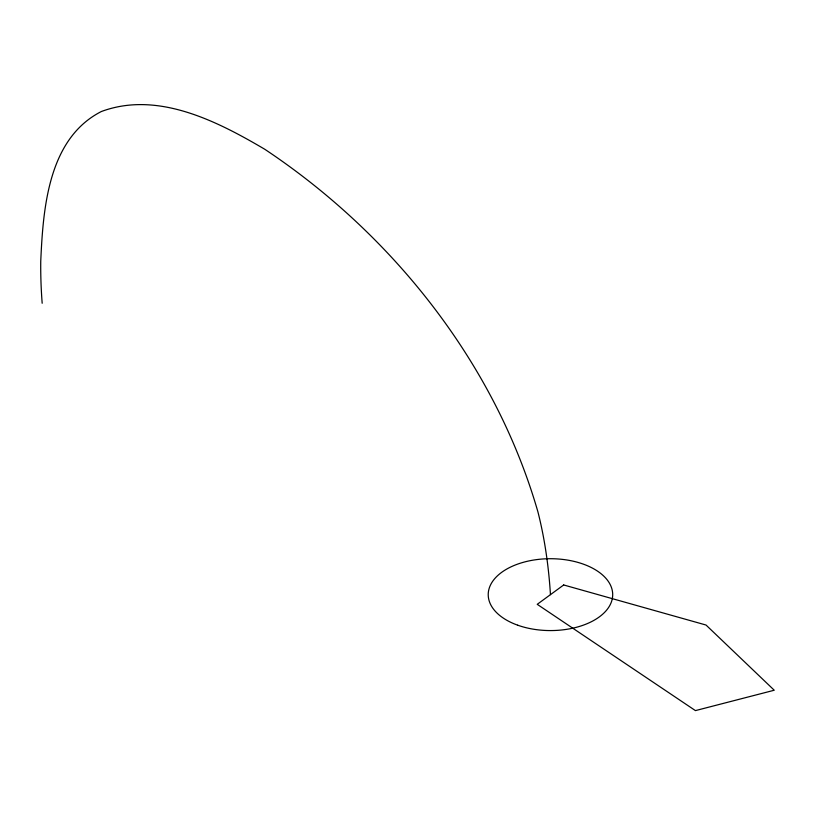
<?xml version="1.0" encoding="UTF-8"?>
<svg xmlns="http://www.w3.org/2000/svg" width="815" height="815" viewBox="0 0 815 815"><rect width="100%" height="100%" fill="white"/><g stroke="black" fill="none" stroke-linecap="round" stroke-linejoin="round"><path stroke-width="1.22" d="M550.461 594.644C548.699 566.751 544.807 538.939 537.91 511.83C495.102 363.388 392.596 234.343 264.743 149.247C216.973 121.119 157.499 90.608 101.325 111.533C48.105 138.693 43.114 208.487 40.75 261.177A470.194 271.466 60 0 0 42.176 303.262M563.695 584.966L537.228 604.323L695.44 710.609L774.25 690.234L706.024 625.034L563.695 584.966M517.708 625.197A62.235 35.931 0 0 0 612.666 595.734A62.235 35.931 0 0 0 520.999 562.992A62.235 35.931 0 0 0 517.708 625.197"/></g></svg>
